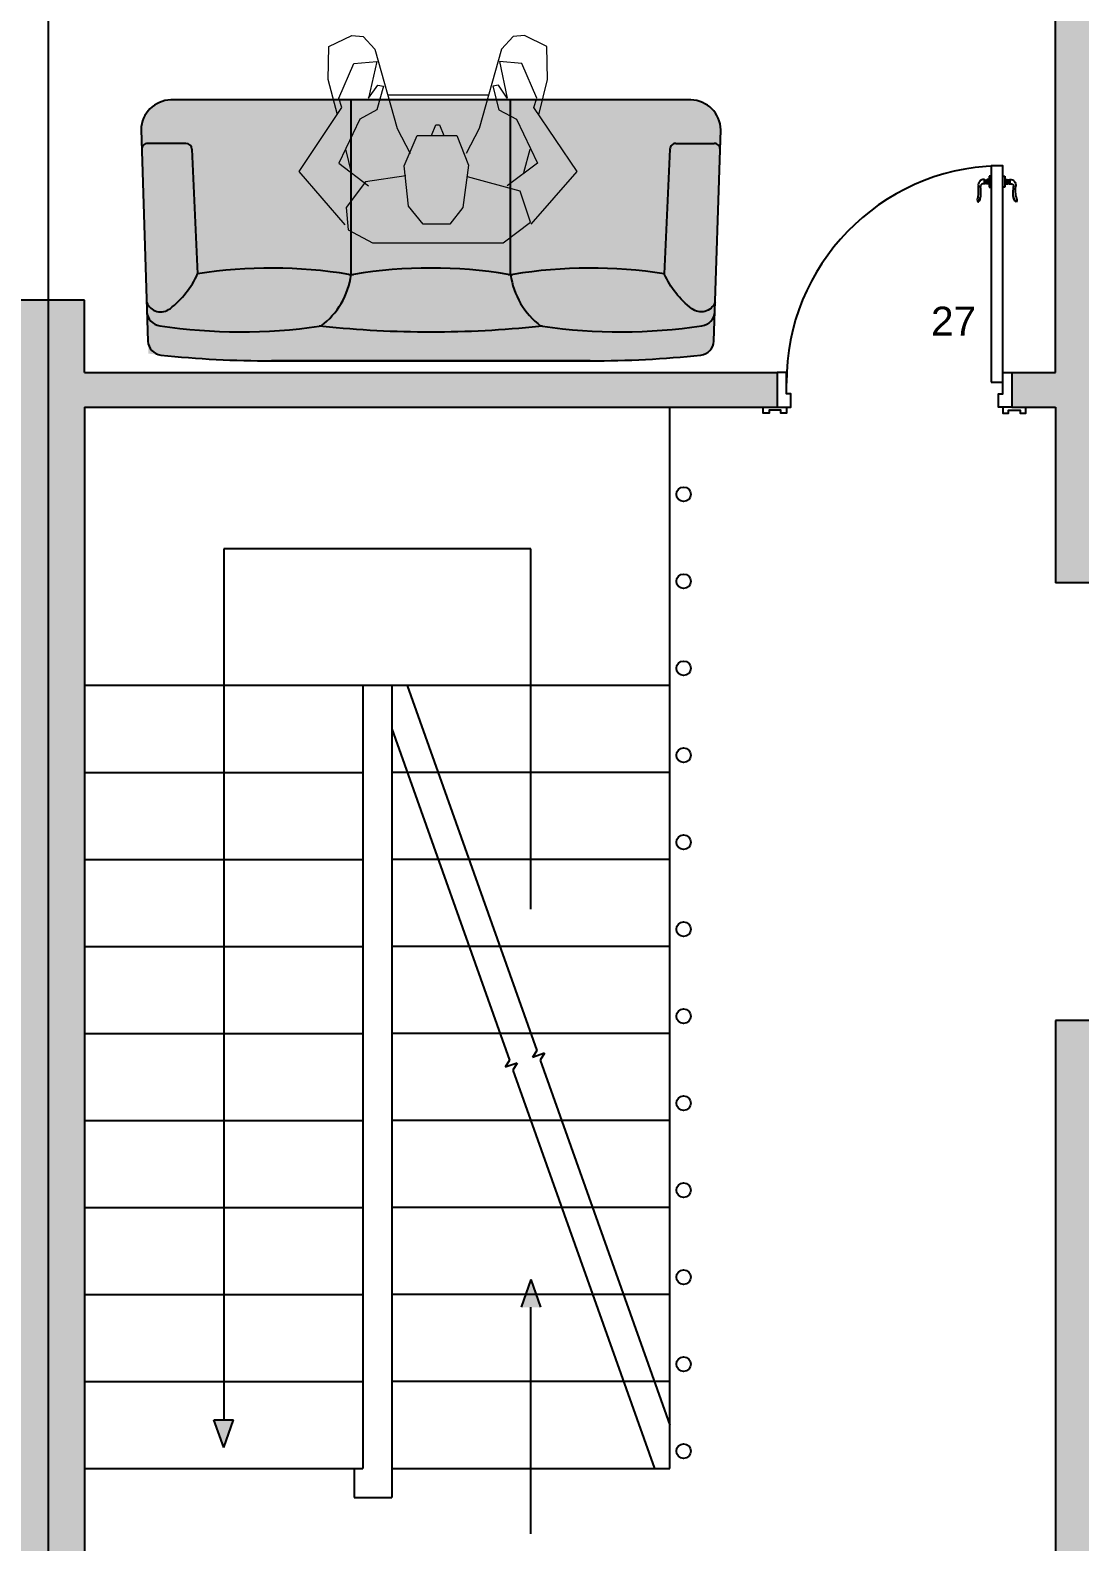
# Model space of a CAD drawing. Header units: millimetres. Extents: x 11159 to 50121, y 18346 to 37577.
# Drawn here: x 37932 to 41554, y 26784 to 31997 of the extents above; entities that cross this region are included whole.
import ezdxf

# ---------------------------------------------------------------- set-up
doc = ezdxf.new("R2010")
doc.units = ezdxf.units.MM
for name, color, linetype in [('area', 1, 'Continuous'), ('axis', 40, 'Continuous'), ('doors', 4, 'Continuous'), ('dwgmodels.com', 19, 'Continuous'), ('floor hatch', 252, 'Continuous'), ('furnhatch', 254, 'Continuous'), ('furniture', 34, 'Continuous'), ('HATCH', 8, 'Continuous'), ('stairs', 19, 'Continuous'), ('wall', 5, 'Continuous')]:
    doc.layers.add(name, color=color, linetype=linetype)
doc.styles.get("Standard").update_dxf_attribs({"font": 'arial.ttf'})

# ---------------------------------------------------------------- blocks, each defined once
blk = doc.blocks.new('door-handle')
at = {"color": 0}
for p, q in [((-32, 10), (-32, -10)), ((-30, 9), (-32, 9)), ((-30, 9), (-30, -9)), ((-19, 9), (-21, 9)), ((-21, 9), (-21, -9)), ((-19, 10), (-19, -10)), ((-9, 10), (-19, 10)), ((0, 25), (-9, 25)), ((-9, 25), (-9, -25)), ((0, -25), (0, 25)), ((-32, -10), (-40.3, -10)), ((-30, -9), (-32, -9)), ((-19, -9), (-21, -9)), ((-9, -10), (-19, -10)), ((-9, -25), (0, -25)), ((-61.7, -93.1), (-60.8, -94))]:
    blk.add_line(p, q, dxfattribs=at)
for centre, radius, start, end in [((-34.5, -14.9), 25, 84.35495, 191.57472), ((-25.5, 16.2), 8.47, 237.89021, 302.10979), ((-91.1, -62.2), 42.6, 313.56134, 358.16916), ((-90.2, -63.1), 42.6, 313.56134, 358.16916), ((-242.8, -39.2), 184.8, 350.53954, 5.99139), ((-39.7, -19.5), 9.55, 85.97688, 192.32568), ((-595.6, -61.6), 548.1, 359.69304, 4.18611), ((-25.5, -16.2), 8.47, 57.89021, 122.10979), ((-38.9, -82.4), 25.1, 149.32935, 204.97263)]:
    blk.add_arc(centre, radius, start, end, dxfattribs=at)
blk = doc.blocks.new('sofa 0 (pl)')
at = {"layer": 'furnhatch'}
blk.add_hatch(color=256, dxfattribs=at).paths.add_polyline_path([(976.2, -68.4), (999.6, -786, -0.44561), (892.9, -900), (-892.9, -900, -0.44561), (-999.6, -786), (-976.2, -68.4, -0.375487), (-931.5, -20.1, -0.026367), (-550, 0), (550, 0, -0.029374), (974.8, -25), (976.2, -68, -0.002014)])
at = {"color": 0, "linetype": 'ByBlock'}
for p, q in [((-550, 0), (550, 0)), ((-825, -730), (-805, -300)), ((-275, -297.4), (-275, -900)), ((275, -297.4), (275, -900)), ((825, -730), (805, -300)), ((-845, -750), (-977.8, -750)), ((845, -750), (977.8, -750))]:
    blk.add_line(p, q, dxfattribs=at)
for points in [[(-550, 0, 0.026367), (-931.5, -20.1, 0.375487), (-976.2, -68.4), (-1000, -797.1, 0.402311), (-897.1, -900), (897.1, -900)], [(897.1, -900, 0.402311), (1000, -797.1), (976.2, -68.4, 0.375487), (931.5, -20.1, 0.026367), (550, 0)], [(-980.6, -201.3, -0.493591), (-900, -180, -0.122035), (-805, -300, 0.643813)], [(980.6, -201.3, 0.493591), (900, -180, 0.122035), (805, -300, -0.643813)]]:
    blk.add_lwpolyline(points, format="xyb", dxfattribs=at)
for centre, radius, start, end in [((-655, -1969.4), 1869.4, 81.7086, 98.6145), ((0, -3625), 3525, 90, 96.0729), ((0, -3625), 3525, 83.9271, 90), ((655, -1969.4), 1869.4, 81.3855, 98.2914), ((-929.6, -170.8), 50, 96.2706, 178.1326), ((-378.2, -70.1), 50, 261.7086, 276.0729), ((-539.1, -333.3), 266.5, 7.7352, 53.127), ((539.1, -333.3), 266.5, 126.873, 172.2648), ((378.2, -70.1), 50, 263.9271, 278.2914), ((929.6, -170.8), 50, 1.8674, 83.7294), ((-550, 1315.6), 1635.6, 261.0308, 279.3894), ((-275, -347.4), 50, 80.6106, 99.3894), ((0, 1315.6), 1635.6, 260.6106, 279.3894), ((275, -347.4), 50, 80.6106, 99.3894), ((550, 1315.6), 1635.6, 260.6106, 278.9692), ((-977.8, -730), 20, 178.1326, 270), ((977.8, -730), 20, 270, 1.8674), ((-845, -730), 20, 270, 0), ((845, -730), 20, 180, 270)]:
    blk.add_arc(centre, radius, start, end, dxfattribs=at)
at = {"layer": 'dwgmodels.com'}
blk.add_lwpolyline([(550, 0), (-550, 0, 0.026367), (-931.5, -20.1, 0.375487), (-976.2, -68.4), (-1000, -797.1, 0.402311), (-897.1, -900), (897.1, -900, 0.402311), (1000, -797.1), (976.2, -68.4, 0.375487), (931.5, -20.1, 0.026367)], format="xyb", close=True, dxfattribs=at)
blk = doc.blocks.new('piple 1 top')
at = {"color": 0, "lineweight": 0}
for points in [[(0.776, 4.002), (3.079, 5.983), (5.836, 4.136), (6.238, 4.27), (7.737, 3.627), (7.817, 2.637), (6.238, 2.985), (6.8, 2.583), (6.746, 2.342), (5.729, 2.637), (5.327, 3.36), (3.427, 4.27), (2.463, 2.985)], [(5.515, 4.324), (7.041, 4.725), (8.46, 4.698), (8.942, 3.708), (8.888, 3.226), (8.353, 2.717), (4.926, 1.754), (3.855, 1.191)], [(2.891, 1.379), (2.624, 3.119), (1.526, 3.949), (0.562, 3.868), (0, 2.824), (0, -2.824), (0.883, -4.002), (2.222, -3.547), (2.838, -1.272)], [(2.972, 3.708), (4.042, 3.975)], [(6.372, 2.155), (6.372, -2.182)], [(0.803, -0.522), (0.803, 0.629), (1.579, 1.272), (3.32, 1.459), (4.631, 0.897), (4.631, -0.817), (3.346, -1.325), (1.526, -1.084), (0.803, -0.522), (0.803, -0.522)], [(4.631, 0.281), (5.086, 0.094), (5.086, -0.067), (4.631, -0.254)], [(5.515, -4.35), (7.041, -4.725), (8.46, -4.698), (8.942, -3.735), (8.888, -3.253), (8.353, -2.744), (4.926, -1.78), (3.855, -1.218)], [(0.803, -4.029), (3.079, -6.01), (5.836, -4.136), (6.238, -4.27), (7.737, -3.627), (7.817, -2.664), (6.238, -2.985), (6.8, -2.61), (6.746, -2.369), (5.729, -2.637), (5.327, -3.387), (3.427, -4.297), (2.463, -2.985)], [(3.025, -3.708), (4.042, -3.975)]]:
    blk.add_lwpolyline(points, dxfattribs=at)

msp = doc.modelspace()

# ---------------------------------------------------------------- hatches: boundary and pattern name
for points in [[(39693.60485, 27592.8143), (39626.19577, 27592.8143), (39659.90031, 27688.37911)], [(38633.60485, 27203.93038), (38566.19577, 27203.93038), (38599.90031, 27108.36557)]]:
    msp.add_hatch(color=256).paths.add_polyline_path(points)
at = {"layer": 'HATCH', "true_color": 0x2b2b2b}
h = msp.add_hatch(color=250, dxfattribs=at)
h.dxf.hatch_style = 1
h.paths.add_polyline_path([(38584.90031, 23756.3771), (38119.90031, 23756.3771), (38119.90031, 24551.33276), (37869.90031, 24551.33276), (37869.90031, 24356.3771), (36639.90031, 24356.3771), (36639.90031, 23846.3771), (37684.90031, 23846.3771), (37684.90031, 23246.3771), (38584.90031, 23246.3771)])
h.paths.add_polyline_path([(35129.90031, 24356.3771), (34594.90031, 24356.3771), (34594.90031, 28296.3771), (36414.90031, 28296.3771), (36414.90031, 28896.3771), (37869.90031, 28896.3771), (37869.90031, 25361.33276), (38119.90031, 25361.33276), (38119.90031, 30696.3771), (40509.90031, 30696.3771), (40509.90031, 30816.3771), (38119.90031, 30816.3771), (38119.90031, 31066.3771), (37869.90031, 31066.3771), (37869.90031, 30816.3771), (37219.90031, 30816.3771), (37219.90031, 30696.3771), (37869.90031, 30696.3771), (37869.90031, 29016.3771), (36414.90031, 29016.3771), (36414.90031, 29366.37714), (36294.90031, 29366.37714), (36294.90031, 28416.3771), (34594.90031, 28416.3771), (34594.90031, 28801.3771), (34084.90031, 28801.3771), (34084.90031, 23846.3771), (35129.90031, 23846.3771)])
h.paths.add_polyline_path([(42949.90031, 24356.3771), (41719.90031, 24356.3771), (41719.90031, 27856.3771), (41794.90031, 27856.3771), (41794.90031, 27976.3771), (41719.90031, 27976.3771), (41719.90031, 28581.3771), (41469.90031, 28581.3771), (41469.90031, 23756.3771), (41004.90031, 23756.3771), (41004.90031, 23246.3771), (41904.90031, 23246.3771), (41904.90031, 23846.3771), (42949.90031, 23846.3771)])
h.paths.add_polyline_path([(45504.90031, 35266.3771), (44249.90031, 35266.3771), (44249.90031, 34756.3771), (44994.90031, 34756.3771), (44994.90031, 30816.3771), (42504.90031, 30816.3771), (42504.90031, 30696.3771), (42599.90031, 30696.3771), (42599.90031, 30106.3771), (42719.90031, 30106.3771), (42719.90031, 30696.3771), (44194.90031, 30696.3771), (44194.90031, 30296.3771), (44994.90031, 30296.3771), (44994.90031, 28576.3771), (42719.90031, 28576.3771), (42719.90031, 29396.3771), (42599.90031, 29396.3771), (42599.90031, 27976.3771), (42504.90031, 27976.3771), (42504.90031, 27856.3771), (42719.90031, 27856.3771), (42719.90031, 28456.3771), (44994.90031, 28456.3771), (44994.90031, 24356.3771), (44459.90031, 24356.3771), (44459.90031, 23846.3771), (45504.90031, 23846.3771)])
h.paths.add_polyline_path([(44994.90031, 30416.3771), (44314.90031, 30416.3771), (44314.90031, 30696.3771), (44994.90031, 30696.3771)], flags=16)
h.paths.add_polyline_path([(41719.90031, 34756.3771), (42539.90031, 34756.3771), (42539.90031, 35266.3771), (40649.90031, 35266.3771), (40649.90031, 34756.3771), (41469.90031, 34756.3771), (41469.90031, 30816.3771), (41319.90031, 30816.3771), (41319.90031, 30696.3771), (41469.90031, 30696.3771), (41469.90031, 30091.3771), (41719.90031, 30091.3771), (41719.90031, 30696.3771), (41794.90031, 30696.3771), (41794.90031, 30816.3771), (41719.90031, 30816.3771), (41719.90031, 30856.3771)])
h.paths.add_polyline_path([(36509.90031, 30816.3771), (34594.90031, 30816.3771), (34594.90031, 34756.3771), (35339.90031, 34756.3771), (35339.90031, 35266.3771), (34084.90031, 35266.3771), (34084.90031, 30311.3771), (34594.90031, 30311.3771), (34594.90031, 30696.3771), (36294.90031, 30696.3771), (36294.90031, 30076.37714), (36414.90031, 30076.37714), (36414.90031, 30696.3771), (36509.90031, 30696.3771)])
h.paths.add_polyline_path([(38939.90031, 35266.3771), (37049.90031, 35266.3771), (37049.90031, 34756.3771), (37869.90031, 34756.3771), (37869.90031, 34506.3771), (38119.90031, 34506.3771), (38119.90031, 34756.3771), (38939.90031, 34756.3771)])
h.paths.add_polyline_path([(38497.03235, 36456.3771), (38097.03235, 36456.3771), (38097.03235, 36056.3771), (38497.03235, 36056.3771)])
h.paths.add_polyline_path([(41492.76828, 36456.3771), (41092.76828, 36456.3771), (41092.76828, 36056.3771), (41492.76828, 36056.3771)])

# ---------------------------------------------------------------- linework, layer by layer
for p, q in [((39659.90031, 30207.93307), (38599.90031, 30207.93307)), ((38599.90031, 30207.93307), (38599.90031, 27203.93038)), ((39659.90031, 28965.89838), (39659.90031, 30207.93307)), ((39232.96677, 29736.3771), (39680.46016, 28477.80195)), ((39179.90031, 29587.12768), (39586.23869, 28444.30099)), ((39680.46016, 28477.80195), (39665.93098, 28453.71201)), ((39706.93611, 28468.29162), (39665.93098, 28453.71201)), ((39706.93611, 28468.29162), (39692.40692, 28444.20168)), ((39586.23869, 28444.30099), (39571.70951, 28420.21105)), ((39612.71464, 28434.79065), (39571.70951, 28420.21105)), ((39612.71464, 28434.79065), (39598.18546, 28410.70071)), ((39692.40692, 28444.20168), (40139.90031, 27185.62653)), ((39598.18546, 28410.70071), (40086.83385, 27036.3771)), ((39659.90031, 27688.37911), (39626.19577, 27592.8143)), ((39659.90031, 27688.37911), (39693.60485, 27592.8143)), ((39659.90031, 26811.00988), (39659.90031, 27592.8143)), ((38599.90031, 27108.36557), (38566.19577, 27203.93038)), ((38566.19577, 27203.93038), (38633.60485, 27203.93038)), ((38599.90031, 27108.36557), (38633.60485, 27203.93038))]:
    msp.add_line(p, q)
at = {"layer": 'axis'}
msp.add_line((37994.90031, 35956.3771), (37994.90031, 18746.3771), dxfattribs=at)
at = {"layer": 'doors'}
msp.add_arc((41287.90031, 30783.3771), 746, 91.49615706, 180.26881201, dxfattribs=at)
at = {"layer": 'furniture', "color": 34, "linetype": 'ByBlock'}
for points in [[(41247.90031, 30783.3771), (41287.90031, 30783.3771), (41288.42233, 31529.12278), (41248.42233, 31529.12278), (41247.90031, 30783.3771)], [(40509.90031, 30816.3771), (40509.90031, 30696.3771), (40556.90031, 30696.3771), (40556.90031, 30743.3771), (40541.90031, 30743.3771), (40541.90031, 30816.3771), (40509.90031, 30816.3771)], [(41319.90031, 30816.3771), (41319.90031, 30696.3771), (41272.90031, 30696.3771), (41272.90031, 30743.3771), (41287.90031, 30743.3771), (41287.90031, 30816.3771), (41319.90031, 30816.3771)], [(40541.90031, 30696.3771), (40541.90031, 30676.3771), (40521.90031, 30676.3771), (40521.90031, 30686.3771), (40481.90031, 30686.3771), (40481.90031, 30676.3771), (40461.90031, 30676.3771), (40461.90031, 30696.3771)], [(41287.90031, 30696.3771), (41287.90031, 30676.3771), (41307.90031, 30676.3771), (41307.90031, 30686.3771), (41347.90031, 30686.3771), (41347.90031, 30676.3771), (41367.90031, 30676.3771), (41367.90031, 30696.3771)]]:
    msp.add_lwpolyline(points, dxfattribs=at)
at = {"layer": 'stairs', "color": 0}
for p, q in [((38119.90031, 30816.3771), (40139.90031, 30816.3771)), ((40139.90031, 27036.3771), (40139.90031, 30696.3771)), ((39079.90031, 29736.3771), (38119.90031, 29736.3771)), ((40139.90031, 29736.3771), (39179.90031, 29736.3771)), ((38119.90031, 29436.3771), (39079.90031, 29436.3771)), ((40139.90031, 29436.3771), (39179.90031, 29436.3771)), ((38119.90031, 29136.3771), (39079.90031, 29136.3771)), ((40139.90031, 29136.3771), (39179.90031, 29136.3771)), ((38119.90031, 28836.3771), (39079.90031, 28836.3771)), ((40139.90031, 28836.3771), (39179.90031, 28836.3771)), ((38119.90031, 28536.3771), (39079.90031, 28536.3771)), ((40139.90031, 28536.3771), (39179.90031, 28536.3771)), ((38119.90031, 28236.3771), (39079.90031, 28236.3771)), ((40139.90031, 28236.3771), (39179.90031, 28236.3771)), ((38119.90031, 27936.3771), (39079.90031, 27936.3771)), ((40139.90031, 27936.3771), (39179.90031, 27936.3771)), ((38119.90031, 27636.3771), (39079.90031, 27636.3771)), ((40139.90031, 27636.3771), (39179.90031, 27636.3771)), ((38119.90031, 27336.3771), (39079.90031, 27336.3771)), ((40139.90031, 27336.3771), (39179.90031, 27336.3771)), ((38119.90031, 27036.3771), (39079.90031, 27036.3771)), ((39179.90031, 27036.3771), (40139.90031, 27036.3771))]:
    msp.add_line(p, q, dxfattribs=at)
for centre in [(40187.01704, 30396.3771), (40187.01704, 30096.3771), (40187.01704, 29796.3771), (40187.01704, 29496.3771), (40187.01704, 29196.3771), (40187.01704, 28896.3771), (40187.01704, 28596.3771), (40187.01704, 28296.3771), (40187.01704, 27996.3771), (40187.01704, 27696.3771), (40187.01704, 27396.3771), (40187.01704, 27096.3771)]:
    msp.add_circle(centre, 25, dxfattribs=at)
at = {"layer": 'wall', "color": 5}
for p, q in [((41469.90031, 30816.3771), (41469.90031, 34756.3771)), ((38119.90031, 31066.3771), (37869.90031, 31066.3771)), ((38119.90031, 30816.3771), (38119.90031, 31066.3771)), ((38119.90031, 30816.3771), (40509.90031, 30816.3771)), ((40509.90031, 30816.3771), (40509.90031, 30696.3771)), ((41319.90031, 30816.3771), (41469.90031, 30816.3771)), ((41319.90031, 30816.3771), (41319.90031, 30696.3771)), ((38119.90031, 30696.3771), (38119.90031, 25361.33276)), ((38119.90031, 30696.3771), (40509.90031, 30696.3771)), ((41319.90031, 30696.3771), (41469.90031, 30696.3771)), ((41469.90031, 30696.3771), (41469.90031, 30091.3771)), ((41719.90031, 30091.3771), (41469.90031, 30091.3771)), ((39079.90031, 29736.3771), (39079.90031, 27036.3771)), ((39179.90031, 29736.3771), (39079.90031, 29736.3771)), ((39179.90031, 29736.3771), (39179.90031, 26936.3771)), ((41469.90031, 28581.3771), (41469.90031, 23756.3771)), ((41719.90031, 28581.3771), (41469.90031, 28581.3771)), ((39049.90031, 27036.3771), (39049.90031, 26936.3771)), ((39049.90031, 27036.3771), (39079.90031, 27036.3771)), ((39049.90031, 26936.3771), (39179.90031, 26936.3771))]:
    msp.add_line(p, q, dxfattribs=at)

# ---------------------------------------------------------------- block references
at = {"layer": 'floor hatch', "color": 0, "xscale": 80, "yscale": 80, "rotation": 90}
msp.add_blockref('piple 1 top', (39338.91483, 31263.78742), dxfattribs=at)
at = {"layer": 'furniture', "color": 34, "rotation": 180}
msp.add_blockref('sofa 0 (pl)', (39314.90031, 30856.61023), dxfattribs=at)
at = {"layer": 'furniture', "color": 34, "linetype": 'ByBlock', "xscale": 0.753012053319253, "yscale": 0.753012053319253, "zscale": 0.07530120532436947}
msp.add_blockref('door-handle', (41248.42233, 31474.23226), dxfattribs=at)
at = {"layer": 'furniture', "color": 34, "linetype": 'ByBlock', "xscale": -0.7530120532028377, "yscale": 0.7530120532028377, "zscale": 0.07530120532436947, "rotation": 359.9999999689974}
msp.add_blockref('door-handle', (41288.42233, 31474.23226), dxfattribs=at)

# ---------------------------------------------------------------- texts
at = {"layer": 'area', "color": 250, "linetype": 'Continuous', "insert": (41040.6447, 31043.58405), "char_height": 100, "attachment_point": 1}
msp.add_mtext('27', dxfattribs=at)

doc.saveas('drawing.dxf')
